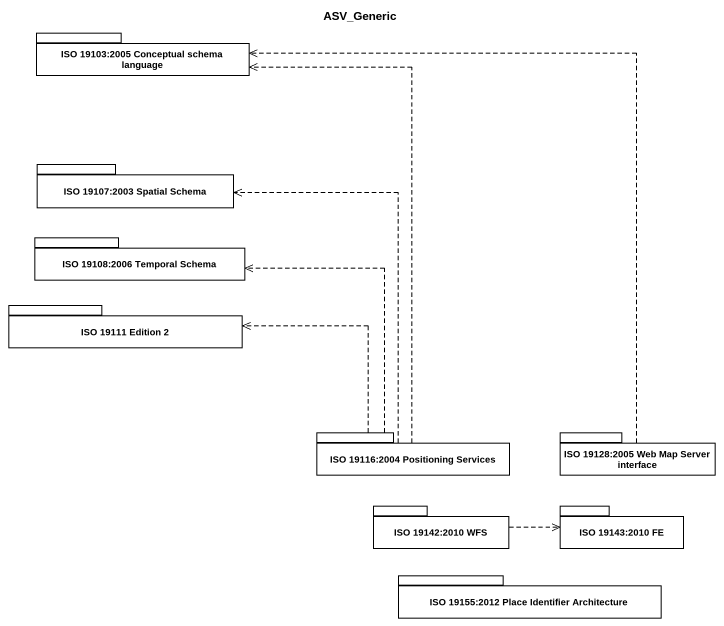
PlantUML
@startuml
title ASV_Generic
package "ISO 19103:2005 Conceptual schema language" as ISO_19103_2005_Conceptual {
}
package "ISO 19107:2003 Spatial Schema" as ISO_19107_2003_Spatial {
}
package "ISO 19108:2006 Temporal Schema" as ISO_19108_2006_Temporal {
}
package "ISO 19111 Edition 2" as ISO_19111_Edition_2 {
}
package "ISO 19116:2004 Positioning Services" as ISO_19116_2004_Positioning {
}
package "ISO 19128:2005 Web Map Server interface" as ISO_19128_2005_Web_Map {
}
package "ISO 19142:2010 WFS" as ISO_19142_2010_WFS #FFFFFF {
}
package "ISO 19143:2010 FE" as ISO_19143_2010_FE #FFFFFF {
}
package "ISO 19155:2012 Place Identifier Architecture" as ISO_19155_2012_Place {
}
ISO_19116_2004_Positioning .up.> ISO_19103_2005_Conceptual
ISO_19116_2004_Positioning .up.> ISO_19107_2003_Spatial
ISO_19116_2004_Positioning .up.> ISO_19108_2006_Temporal
ISO_19116_2004_Positioning .left.> ISO_19111_Edition_2
ISO_19128_2005_Web_Map .up.> ISO_19103_2005_Conceptual
ISO_19142_2010_WFS .right.> ISO_19143_2010_FE
@enduml
